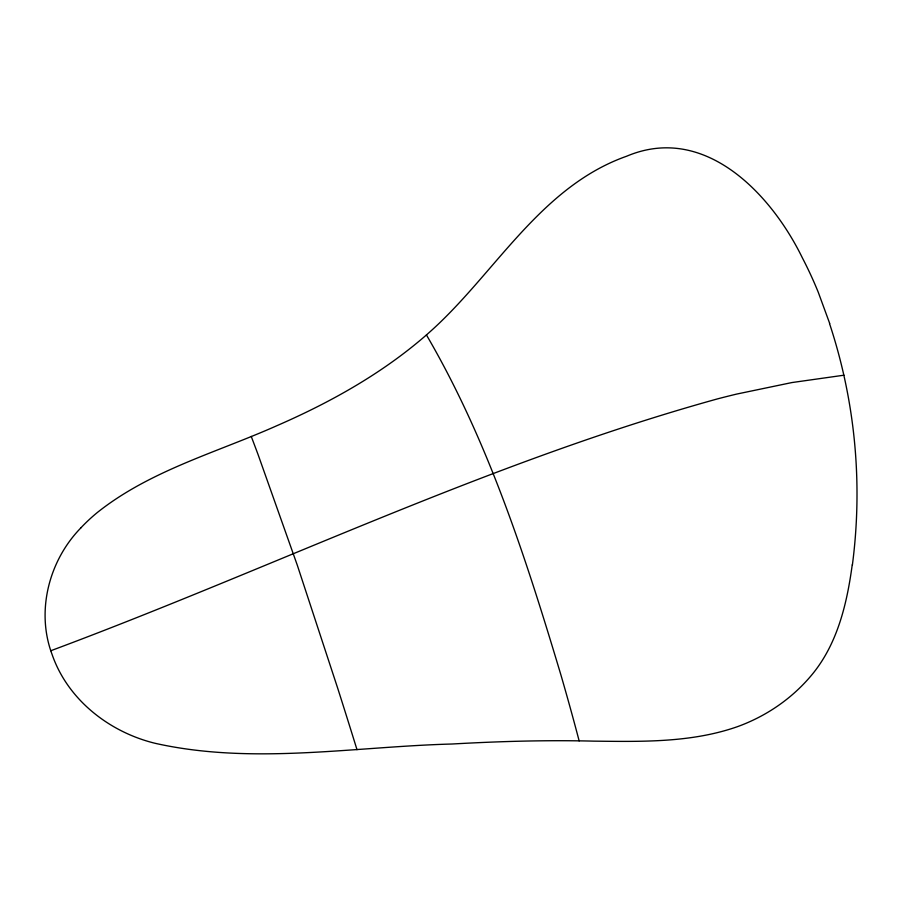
<?xml version="1.0" encoding="UTF-8"?>
<svg xmlns="http://www.w3.org/2000/svg" width="902" height="902" viewBox="0 0 902 902"><rect width="100%" height="100%" fill="white"/><g stroke="black" fill="none" stroke-linecap="round" stroke-linejoin="round"><path stroke-width="1.35" d="M852.221 564.9C847.046 603.145 837.789 642.664 813.052 673.354A192.532 178.1 27 0 1 752.82 720.281A185.62 171.786 27.5 0 1 737.317 726.719C691.338 742.808 641.841 741.669 593.798 741.14C546.499 739.956 499.178 741.354 451.958 744.015C353.449 746.63 252.876 765.133 155.381 743.361C109.435 732.266 67.582 699.715 52 654.209C35.855 611.015 49.024 560.446 80.876 527.884M50.816 650.725C273.362 567.832 488.027 462.41 717.462 398.898A384.602 96.48 -23.2 0 1 736.596 394.095L791.922 382.561L843.968 375.198M426.443 334.946C488.241 440.796 526.024 558.507 561.033 675.35A430.288 63.501 72.3 0 1 579.152 740.914M829.716 323.514L818.261 292.248A456.412 417.93 3.1 0 0 802.329 257.792C771.187 193.919 704.654 123.258 626.721 156.193C544.165 185.327 499.325 265.74 439.06 323.412A404.31 336.953 -4.7 0 1 426.702 334.71C382.38 373.394 330.47 402.371 276.722 425.767C216.243 452.691 150.16 470.551 97.529 512.347A166.419 156.429 -21.2 0 0 80.864 527.873M829.524 323.547A643.724 590.224 -10.2 0 1 852.39 564.945M357 749.686A389.98 19.1 72.3 0 0 337.652 688.068L297.344 565.328L258.152 454.788A386.507 19.066 72.2 0 0 251.241 436.433"/></g></svg>
